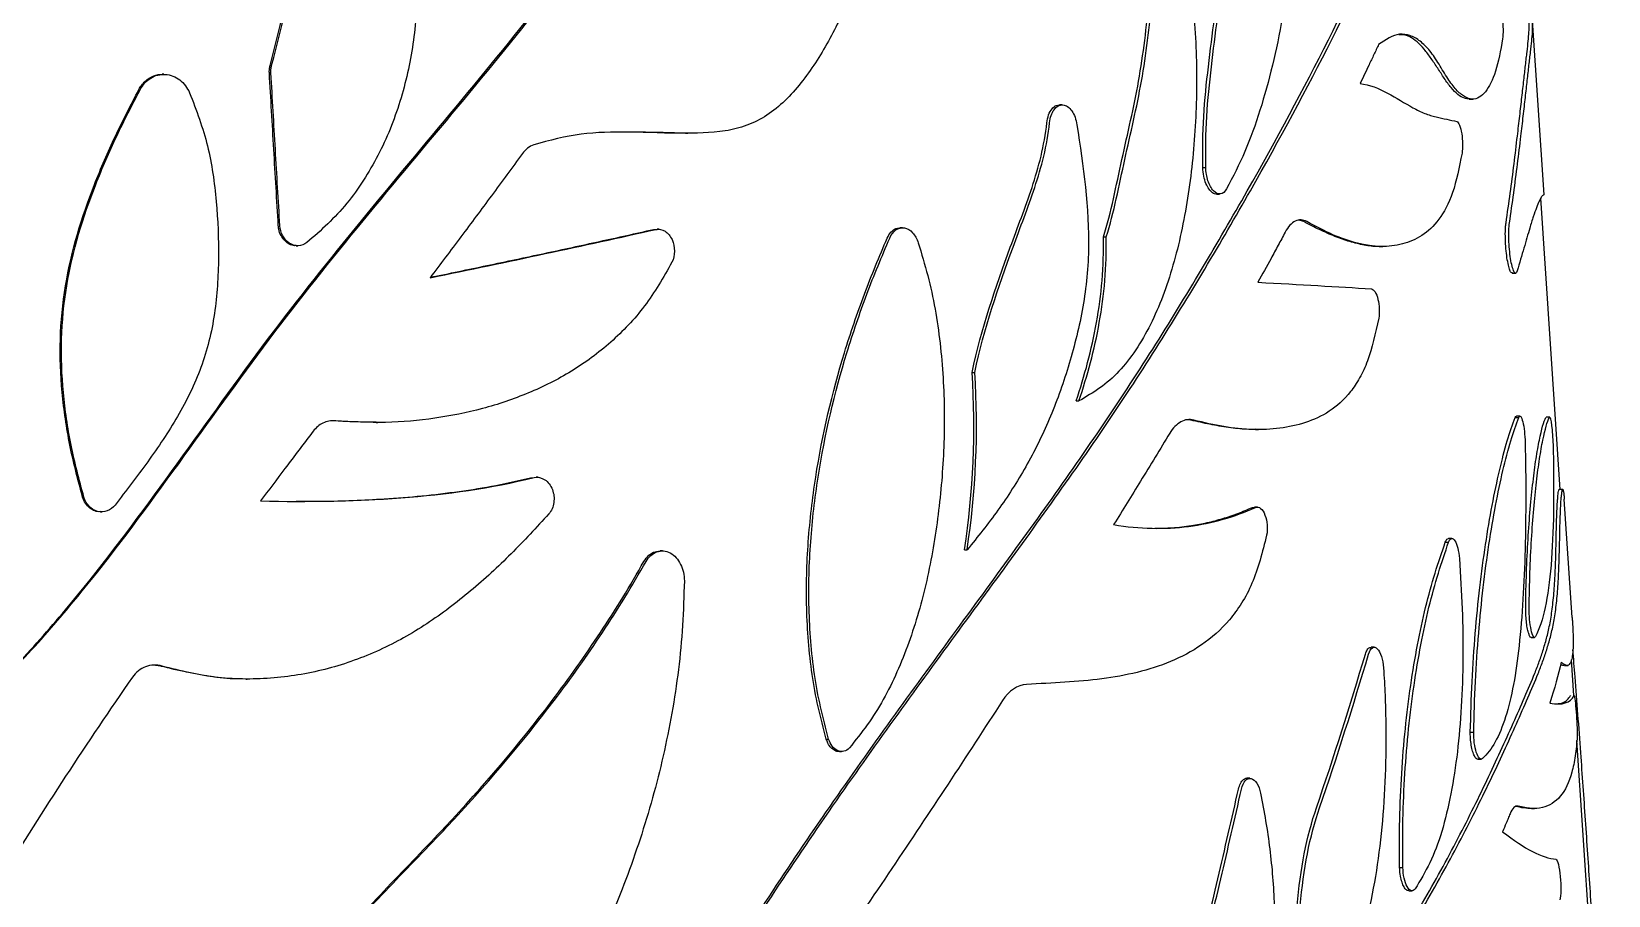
# Model space of a CAD drawing. Header units: millimetres. Extents: x 10 to 459, y 8 to 584.
# Drawn here: x 198.13 to 220.57, y 353.97 to 366.27 of the extents above; entities that cross this region are included whole.
import ezdxf

# ---------------------------------------------------------------- set-up
doc = ezdxf.new("R2010")
doc.units = ezdxf.units.MM
doc.layers.add('OUTLINE', color=7, linetype='Continuous', lineweight=25)

msp = doc.modelspace()

# ---------------------------------------------------------------- linework, layer by layer
at = {"layer": 'OUTLINE'}
for p, q in [((219.652, 363.949), (219.487, 366.429)), ((200.012, 365.662), (199.992, 365.662)), ((218.587, 365.309), (218.638, 365.309)), ((212.797, 365.228), (212.757, 365.228)), ((207.437, 364.826), (207.468, 364.826)), ((214.796, 364.336), (214.839, 364.336)), ((214.991, 363.958), (215.035, 363.958)), ((219.881, 359.754), (219.605, 363.899)), ((216.233, 363.565), (216.162, 363.585)), ((206.983, 363.454), (207.032, 363.454)), ((207.062, 363.457), (207.031, 363.457)), ((210.524, 363.478), (210.488, 363.478)), ((213.383, 363.348), (213.423, 363.348)), ((201.896, 363.222), (201.919, 363.222)), ((217.308, 363.211), (217.356, 363.211)), ((219.199, 362.832), (219.249, 362.832)), ((211.514, 361.42), (211.552, 361.42)), ((212.996, 361.014), (213.035, 361.014)), ((203.033, 360.707), (203.059, 360.707)), ((214.627, 360.74), (214.552, 360.744)), ((215.545, 360.605), (215.591, 360.605)), ((219.243, 360.778), (219.292, 360.778)), ((219.309, 360.797), (219.259, 360.797)), ((219.678, 360.778), (219.684, 360.777)), ((219.734, 360.78), (219.683, 360.78)), ((219.728, 360.778), (219.734, 360.777)), ((205.338, 359.927), (205.31, 359.927)), ((219.918, 359.754), (219.868, 359.754)), ((198.858, 359.643), (198.876, 359.643)), ((215.502, 359.498), (215.532, 359.501)), ((215.575, 359.503), (215.531, 359.503)), ((220.052, 357.931), (219.94, 359.615)), ((199.111, 359.434), (199.129, 359.434)), ((218.247, 359.003), (218.294, 359.003)), ((218.342, 359.056), (218.294, 359.056)), ((207.107, 358.878), (207.076, 358.878)), ((211.406, 358.894), (211.443, 358.894)), ((217.236, 357.508), (217.19, 357.508)), ((219.467, 357.648), (219.517, 357.648)), ((199.969, 357.238), (199.859, 357.25)), ((199.969, 357.238), (199.989, 357.238)), ((219.941, 357.249), (219.994, 357.249)), ((220.076, 356.819), (220.042, 357.328)), ((201.178, 357.055), (201.2, 357.055)), ((220.029, 356.819), (220.032, 356.814)), ((220.079, 356.819), (220.082, 356.814)), ((209.439, 356.2), (209.473, 356.2)), ((218.603, 356.297), (218.651, 356.297)), ((220.569, 349.412), (220.119, 356.179)), ((209.628, 356.022), (209.654, 356.022)), ((218.707, 355.915), (218.756, 355.915)), ((215.467, 355.642), (215.424, 355.642)), ((217.597, 354.374), (217.644, 354.374)), ((217.728, 354.04), (217.775, 354.04))]:
    msp.add_line(p, q, dxfattribs=at)
for points, knots in [([(197.487, 356.82), (197.75, 357.082), (198.009, 357.347), (198.499, 357.899), (198.735, 358.181), (199.423, 359.043), (199.856, 359.637), (200.713, 360.824), (201.136, 361.418), (202.008, 362.571), (202.458, 363.13), (203.359, 364.227), (203.811, 364.765), (204.701, 365.839), (205.137, 366.375), (206.409, 367.998), (207.215, 369.09), (207.998, 370.169)], [0, 0, 0, 0, 0.0625, 0.0625, 0.125, 0.125, 0.25, 0.25, 0.375, 0.375, 0.5, 0.5, 0.625, 0.625, 0.75, 0.75, 1, 1, 1, 1]), ([(197.503, 356.82), (197.766, 357.082), (198.025, 357.347), (198.516, 357.899), (198.752, 358.182), (199.442, 359.044), (199.876, 359.638), (200.734, 360.825), (201.158, 361.419), (202.032, 362.573), (202.483, 363.132), (203.386, 364.229), (203.839, 364.767), (204.73, 365.841), (205.167, 366.378), (206.441, 368), (207.249, 369.094), (208.033, 370.173)], [0, 0, 0, 0, 0.0625, 0.0625, 0.125, 0.125, 0.25, 0.25, 0.375, 0.375, 0.5, 0.5, 0.625, 0.625, 0.75, 0.75, 1, 1, 1, 1]), ([(207.409, 351.999), (207.548, 352.232), (207.686, 352.465), (207.965, 352.924), (208.107, 353.15), (208.534, 353.821), (208.822, 354.258), (209.693, 355.541), (210.28, 356.36), (211.438, 357.952), (212.008, 358.723), (212.821, 359.863), (213.085, 360.24), (213.597, 360.996), (213.845, 361.374), (214.563, 362.509), (215.011, 363.266), (215.846, 364.737), (216.232, 365.454), (217.29, 367.556), (217.858, 368.895), (218.261, 370.169)], [0, 0, 0, 0, 0.03125, 0.03125, 0.0625, 0.0625, 0.125, 0.125, 0.25, 0.25, 0.375, 0.375, 0.4375, 0.4375, 0.5, 0.5, 0.625, 0.625, 0.75, 0.75, 1, 1, 1, 1]), ([(207.44, 351.999), (207.579, 352.232), (207.717, 352.466), (207.997, 352.925), (208.139, 353.151), (208.567, 353.822), (208.856, 354.259), (209.728, 355.542), (210.316, 356.362), (211.477, 357.954), (212.048, 358.726), (212.862, 359.865), (213.127, 360.243), (213.64, 360.999), (213.888, 361.377), (214.607, 362.512), (215.056, 363.269), (215.892, 364.741), (216.279, 365.458), (217.338, 367.56), (217.907, 368.899), (218.311, 370.173)], [0, 0, 0, 0, 0.03125, 0.03125, 0.0625, 0.0625, 0.125, 0.125, 0.25, 0.25, 0.375, 0.375, 0.4375, 0.4375, 0.5, 0.5, 0.625, 0.625, 0.75, 0.75, 1, 1, 1, 1]), ([(214.796, 364.336), (214.796, 364.58), (214.795, 364.824), (214.823, 365.302), (214.849, 365.537), (214.903, 366.004), (214.932, 366.236), (214.996, 366.695), (215.035, 366.919), (215.131, 367.347), (215.187, 367.552), (215.304, 367.954), (215.363, 368.153), (215.451, 368.449), (215.481, 368.547), (215.542, 368.741), (215.571, 368.838), (215.622, 369.044), (215.641, 369.152), (215.673, 369.375), (215.685, 369.49), (215.697, 369.605)], [0, 0, 0, 0, 0.125, 0.125, 0.25, 0.25, 0.375, 0.375, 0.5, 0.5, 0.625, 0.625, 0.75, 0.75, 0.8125, 0.8125, 0.875, 0.875, 0.9375, 0.9375, 1, 1, 1, 1]), ([(214.839, 364.336), (214.838, 364.58), (214.838, 364.824), (214.866, 365.302), (214.892, 365.537), (214.946, 366.004), (214.975, 366.236), (215.039, 366.695), (215.078, 366.919), (215.174, 367.347), (215.231, 367.553), (215.348, 367.954), (215.407, 368.153), (215.495, 368.45), (215.525, 368.547), (215.586, 368.741), (215.616, 368.838), (215.666, 369.044), (215.686, 369.152), (215.717, 369.375), (215.729, 369.49), (215.742, 369.605)], [0, 0, 0, 0, 0.125, 0.125, 0.25, 0.25, 0.375, 0.375, 0.5, 0.5, 0.625, 0.625, 0.75, 0.75, 0.8125, 0.8125, 0.875, 0.875, 0.9375, 0.9375, 1, 1, 1, 1]), ([(201.525, 365.789), (201.682, 366.396), (201.821, 367.009), (202.166, 368.209), (202.371, 368.793), (202.663, 369.328)], [0, 0, 0, 0, 0.5, 0.5, 1, 1, 1, 1]), ([(201.547, 365.789), (201.705, 366.396), (201.843, 367.009), (202.189, 368.209), (202.395, 368.793), (202.687, 369.328)], [0, 0, 0, 0, 0.5, 0.5, 1, 1, 1, 1]), ([(203.031, 369.383), (203.117, 369.275), (203.204, 369.167), (203.35, 368.929), (203.408, 368.795), (203.535, 368.385), (203.574, 368.096), (203.623, 367.522), (203.631, 367.233), (203.62, 366.658), (203.599, 366.375), (203.517, 365.818), (203.456, 365.545), (203.291, 365.01), (203.185, 364.75), (202.933, 364.266), (202.787, 364.035), (202.447, 363.617), (202.25, 363.441), (202.049, 363.267)], [0, 0, 0, 0, 0.0625, 0.0625, 0.125, 0.125, 0.25, 0.25, 0.375, 0.375, 0.5, 0.5, 0.625, 0.625, 0.75, 0.75, 0.875, 0.875, 1, 1, 1, 1]), ([(216.006, 369.54), (216.036, 369.012), (216.066, 368.484), (216.059, 367.698), (216.048, 367.442), (216.002, 366.948), (215.969, 366.708), (215.887, 366.238), (215.84, 366.01), (215.734, 365.57), (215.675, 365.357), (215.546, 364.948), (215.475, 364.75), (215.316, 364.377), (215.226, 364.204), (215.134, 364.031)], [0, 0, 0, 0, 0.25, 0.25, 0.375, 0.375, 0.5, 0.5, 0.625, 0.625, 0.75, 0.75, 0.875, 0.875, 1, 1, 1, 1]), ([(214.366, 368.056), (214.415, 367.893), (214.463, 367.73), (214.546, 367.396), (214.58, 367.225), (214.634, 366.874), (214.654, 366.694), (214.685, 366.337), (214.695, 366.159), (214.714, 365.627), (214.709, 365.274), (214.668, 364.573), (214.632, 364.231), (214.528, 363.57), (214.46, 363.249), (214.285, 362.639), (214.179, 362.357), (213.987, 361.975), (213.917, 361.853), (213.767, 361.629), (213.688, 361.526), (213.519, 361.344), (213.428, 361.266), (213.237, 361.131), (213.137, 361.072), (213.035, 361.014)], [0, 0, 0, 0, 0.0625, 0.0625, 0.125, 0.125, 0.1875, 0.1875, 0.25, 0.25, 0.375, 0.375, 0.5, 0.5, 0.625, 0.625, 0.75, 0.75, 0.8125, 0.8125, 0.875, 0.875, 0.9375, 0.9375, 1, 1, 1, 1]), ([(213.383, 363.348), (213.494, 363.698), (213.564, 364.079), (213.728, 364.822), (213.816, 365.187), (213.95, 365.946), (213.999, 366.339), (214.063, 367.137), (214.078, 367.541), (214.078, 367.951)], [0, 0, 0, 0, 0.25, 0.25, 0.5, 0.5, 0.75, 0.75, 1, 1, 1, 1]), ([(213.423, 363.348), (213.534, 363.698), (213.605, 364.079), (213.769, 364.821), (213.857, 365.187), (213.992, 365.946), (214.041, 366.339), (214.105, 367.137), (214.12, 367.541), (214.12, 367.951)], [0, 0, 0, 0, 0.25, 0.25, 0.5, 0.5, 0.75, 0.75, 1, 1, 1, 1]), ([(209.759, 366.703), (209.652, 366.483), (209.544, 366.263), (209.305, 365.848), (209.173, 365.652), (208.876, 365.297), (208.713, 365.146), (208.432, 364.985), (208.333, 364.942), (208.132, 364.879), (208.029, 364.859), (207.714, 364.822), (207.498, 364.823), (207.062, 364.833), (206.841, 364.839), (206.397, 364.841), (206.174, 364.838), (205.726, 364.782), (205.503, 364.721), (205.278, 364.659)], [0, 0, 0, 0, 0.125, 0.125, 0.25, 0.25, 0.375, 0.375, 0.4375, 0.4375, 0.5, 0.5, 0.625, 0.625, 0.75, 0.75, 0.875, 0.875, 1, 1, 1, 1]), ([(219.005, 366.655), (219.015, 366.656), (219.025, 366.636), (219.044, 366.566), (219.052, 366.518), (219.07, 366.358), (219.072, 366.236), (219.062, 366.167)], [0, 0, 0, 0, 0.25, 0.25, 0.5, 0.5, 1, 1, 1, 1]), ([(219.161, 363.548), (219.181, 363.689), (219.222, 363.973), (219.275, 364.388), (219.32, 364.755), (219.357, 365.07), (219.387, 365.337), (219.414, 365.58), (219.439, 365.8), (219.461, 365.986), (219.478, 366.139), (219.489, 366.265), (219.491, 366.389), (219.48, 366.518), (219.456, 366.637), (219.429, 366.699), (219.417, 366.725)], [0, 0, 0, 0, 0.080028, 0.160058, 0.240051, 0.30113, 0.362297, 0.423405, 0.484403, 0.550857, 0.617439, 0.684141, 0.750758, 0.841312, 0.931882, 1, 1, 1, 1]), ([(219.111, 363.548), (219.132, 363.69), (219.173, 363.974), (219.226, 364.389), (219.27, 364.756), (219.307, 365.072), (219.337, 365.339), (219.365, 365.582), (219.39, 365.802), (219.411, 365.987), (219.428, 366.14), (219.438, 366.266), (219.442, 366.359), (219.437, 366.411), (219.435, 366.429)], [0, 0, 0, 0, 0.101984, 0.203973, 0.305913, 0.383757, 0.461714, 0.539594, 0.617335, 0.701791, 0.78641, 0.871179, 0.955842, 1, 1, 1, 1]), ([(219.062, 366.167), (219.034, 366.001), (219.002, 365.836), (218.922, 365.58), (218.874, 365.485), (218.762, 365.345), (218.699, 365.306), (218.594, 365.31), (218.557, 365.322), (218.481, 365.368), (218.442, 365.401), (218.363, 365.488), (218.323, 365.541), (218.241, 365.666), (218.2, 365.737), (218.115, 365.874), (218.072, 365.939), (217.983, 366.049), (217.937, 366.095), (217.843, 366.169), (217.794, 366.197), (217.695, 366.231), (217.646, 366.237), (217.498, 366.22), (217.4, 366.154), (217.299, 366.087)], [0, 0, 0, 0, 0.125, 0.125, 0.25, 0.25, 0.375, 0.375, 0.4375, 0.4375, 0.5, 0.5, 0.5625, 0.5625, 0.625, 0.625, 0.6875, 0.6875, 0.75, 0.75, 0.8125, 0.8125, 0.875, 0.875, 1, 1, 1, 1]), ([(218.587, 365.313), (218.565, 365.313), (218.514, 365.315), (218.428, 365.37), (218.331, 365.465), (218.235, 365.599), (218.141, 365.749), (218.046, 365.891), (217.948, 366.021), (217.847, 366.13), (217.746, 366.2), (217.658, 366.228), (217.605, 366.224), (217.585, 366.223)], [0, 0, 0, 0, 0.080312, 0.183797, 0.28769, 0.391264, 0.485927, 0.581029, 0.675835, 0.769991, 0.863858, 0.947821, 1, 1, 1, 1]), ([(217.299, 366.087), (217.277, 366.039), (217.254, 365.991), (217.231, 365.943), (217.208, 365.894), (217.185, 365.846), (217.162, 365.797), (217.12, 365.709), (217.078, 365.62), (217.035, 365.531)], [0, 0, 0, 0, 0.0002546146, 0.0002546146, 0.0002546146, 0.0005092291, 0.0005092291, 0.0005092291, 0.0009679893, 0.0009679893, 0.0009679893, 0.0009679893]), ([(201.515, 365.682), (201.514, 365.691), (201.514, 365.701), (201.514, 365.71), (201.514, 365.719), (201.515, 365.728), (201.516, 365.737), (201.518, 365.755), (201.521, 365.772), (201.525, 365.789)], [0, 0, 0, 0, 0.0000275736, 0.0000275736, 0.0000275736, 0.0000551489, 0.0000551489, 0.0000551489, 0.0001087866, 0.0001087866, 0.0001087866, 0.0001087866]), ([(201.537, 365.682), (201.536, 365.691), (201.536, 365.701), (201.536, 365.71), (201.536, 365.719), (201.537, 365.728), (201.538, 365.737), (201.54, 365.755), (201.543, 365.772), (201.547, 365.789)], [0, 0, 0, 0, 0.0000275736, 0.0000275736, 0.0000275736, 0.0000551491, 0.0000551491, 0.0000551491, 0.0001087914, 0.0001087914, 0.0001087914, 0.0001087914]), ([(199.659, 365.447), (199.672, 365.468), (199.697, 365.511), (199.747, 365.565), (199.805, 365.61), (199.868, 365.641), (199.931, 365.659), (199.973, 365.661), (199.992, 365.661)], [0, 0, 0, 0, 0.173804, 0.347531, 0.521857, 0.696101, 0.859449, 1, 1, 1, 1]), ([(199.678, 365.447), (199.714, 365.514), (199.766, 365.571), (199.89, 365.647), (199.963, 365.666), (200.109, 365.656), (200.179, 365.628), (200.299, 365.535), (200.347, 365.471), (200.38, 365.4)], [0, 0, 0, 0, 0.25, 0.25, 0.5, 0.5, 0.75, 0.75, 1, 1, 1, 1]), ([(201.642, 363.507), (201.621, 363.869), (201.6, 364.232), (201.578, 364.594), (201.568, 364.776), (201.557, 364.957), (201.546, 365.138), (201.536, 365.32), (201.525, 365.501), (201.515, 365.682)], [0, 0, 0, 0, 0.001090807, 0.001090807, 0.001090807, 0.001636211, 0.001636211, 0.001636211, 0.002181615, 0.002181615, 0.002181615, 0.002181615]), ([(201.664, 363.507), (201.643, 363.869), (201.622, 364.232), (201.6, 364.594), (201.59, 364.776), (201.579, 364.957), (201.568, 365.138), (201.558, 365.32), (201.547, 365.501), (201.537, 365.682)], [0, 0, 0, 0, 0.001090809, 0.001090809, 0.001090809, 0.001636214, 0.001636214, 0.001636214, 0.002181618, 0.002181618, 0.002181618, 0.002181618]), ([(217.035, 365.531), (217.305, 365.501), (217.555, 365.314), (217.843, 365.155), (217.899, 365.128), (218.009, 365.085), (218.063, 365.068), (218.219, 365.029), (218.318, 365.014), (218.411, 364.99)], [0, 0, 0, 0, 0.5, 0.5, 0.625, 0.625, 0.75, 0.75, 1, 1, 1, 1]), ([(198.858, 359.643), (198.792, 359.889), (198.726, 360.136), (198.627, 360.632), (198.591, 360.882), (198.544, 361.384), (198.534, 361.637), (198.548, 362.146), (198.573, 362.403), (198.699, 363.151), (198.844, 363.628), (199.117, 364.325), (199.217, 364.555), (199.431, 365.006), (199.545, 365.226), (199.659, 365.447)], [0, 0, 0, 0, 0.125, 0.125, 0.25, 0.25, 0.375, 0.375, 0.5, 0.5, 0.75, 0.75, 0.875, 0.875, 1, 1, 1, 1]), ([(198.876, 359.643), (198.81, 359.889), (198.744, 360.136), (198.644, 360.633), (198.608, 360.882), (198.561, 361.385), (198.551, 361.637), (198.566, 362.146), (198.591, 362.403), (198.716, 363.151), (198.862, 363.628), (199.136, 364.326), (199.236, 364.555), (199.449, 365.006), (199.564, 365.226), (199.678, 365.447)], [0, 0, 0, 0, 0.125, 0.125, 0.25, 0.25, 0.375, 0.375, 0.5, 0.5, 0.75, 0.75, 0.875, 0.875, 1, 1, 1, 1]), ([(200.38, 365.4), (200.476, 365.15), (200.571, 364.901), (200.697, 364.385), (200.734, 364.12), (200.783, 363.584), (200.794, 363.317), (200.788, 362.785), (200.772, 362.52), (200.714, 362.124), (200.688, 361.992), (200.624, 361.736), (200.585, 361.612), (200.451, 361.247), (200.338, 361.016), (200.079, 360.57), (199.934, 360.356), (199.633, 359.939), (199.476, 359.735), (199.319, 359.531)], [0, 0, 0, 0, 0.125, 0.125, 0.25, 0.25, 0.375, 0.375, 0.5, 0.5, 0.5625, 0.5625, 0.625, 0.625, 0.75, 0.75, 0.875, 0.875, 1, 1, 1, 1]), ([(212.578, 364.973), (212.584, 365.011), (212.598, 365.089), (212.647, 365.174), (212.703, 365.223), (212.742, 365.224), (212.757, 365.224)], [0, 0, 0, 0, 0.282254, 0.565312, 0.826312, 1, 1, 1, 1]), ([(212.617, 364.973), (212.625, 365.046), (212.647, 365.112), (212.714, 365.205), (212.759, 365.231), (212.851, 365.224), (212.897, 365.192), (212.969, 365.088), (212.994, 365.019), (213.006, 364.945)], [0, 0, 0, 0, 0.25, 0.25, 0.5, 0.5, 0.75, 0.75, 1, 1, 1, 1]), ([(207.357, 364.825), (207.352, 364.825), (207.212, 364.822), (206.94, 364.836), (206.672, 364.839), (206.542, 364.84)], [0, 0, 0, 0, 0.018833, 0.525716, 1, 1, 1, 1]), ([(213.006, 364.945), (213.096, 364.355), (213.184, 363.764), (213.163, 362.863), (213.132, 362.576), (213.029, 362.023), (212.959, 361.754), (212.802, 361.236), (212.712, 360.989), (212.511, 360.515), (212.399, 360.291), (212.154, 359.861), (212.022, 359.654), (211.742, 359.263), (211.594, 359.079), (211.443, 358.894)], [0, 0, 0, 0, 0.25, 0.25, 0.375, 0.375, 0.5, 0.5, 0.625, 0.625, 0.75, 0.75, 0.875, 0.875, 1, 1, 1, 1]), ([(211.514, 361.42), (211.647, 362.051), (211.85, 362.633), (212.11, 363.342), (212.163, 363.483), (212.267, 363.766), (212.319, 363.908), (212.462, 364.341), (212.542, 364.645), (212.578, 364.973)], [0, 0, 0, 0, 0.5, 0.5, 0.625, 0.625, 0.75, 0.75, 1, 1, 1, 1]), ([(211.552, 361.42), (211.684, 362.051), (211.888, 362.633), (212.149, 363.342), (212.201, 363.483), (212.306, 363.766), (212.357, 363.908), (212.501, 364.341), (212.581, 364.645), (212.617, 364.973)], [0, 0, 0, 0, 0.5, 0.5, 0.625, 0.625, 0.75, 0.75, 1, 1, 1, 1]), ([(218.411, 364.99), (218.425, 364.986), (218.438, 364.967), (218.463, 364.905), (218.473, 364.863), (218.495, 364.725), (218.497, 364.616), (218.485, 364.54)], [0, 0, 0, 0, 0.25, 0.25, 0.5, 0.5, 1, 1, 1, 1]), ([(205.116, 364.534), (204.97, 364.333), (204.823, 364.134), (204.675, 363.934), (204.531, 363.739), (204.386, 363.544), (204.241, 363.35), (204.095, 363.155), (203.948, 362.96), (203.801, 362.766)], [0, 0, 0, 0, 0.000814523, 0.000814523, 0.000814523, 0.001608003, 0.001608003, 0.001608003, 0.002401584, 0.002401584, 0.002401584, 0.002401584]), ([(218.485, 364.54), (218.446, 364.339), (218.406, 364.139), (218.297, 363.82), (218.229, 363.697), (218.081, 363.5), (218.001, 363.426), (217.827, 363.313), (217.734, 363.274), (217.442, 363.196), (217.227, 363.202), (216.886, 363.287), (216.769, 363.327), (216.528, 363.431), (216.405, 363.498), (216.278, 363.565)], [0, 0, 0, 0, 0.125, 0.125, 0.25, 0.25, 0.375, 0.375, 0.5, 0.5, 0.75, 0.75, 0.875, 0.875, 1, 1, 1, 1]), ([(214.991, 363.959), (214.991, 363.959), (214.973, 363.953), (214.935, 363.974), (214.883, 364.024), (214.839, 364.107), (214.806, 364.214), (214.8, 364.294), (214.796, 364.336)], [0, 0, 0, 0, 0.002852, 0.191781, 0.378452, 0.573, 0.780084, 1, 1, 1, 1]), ([(215.134, 364.031), (215.111, 363.99), (215.08, 363.964), (215.013, 363.954), (214.978, 363.971), (214.916, 364.038), (214.889, 364.089), (214.852, 364.205), (214.841, 364.27), (214.839, 364.336)], [0, 0, 0, 0, 0.25, 0.25, 0.5, 0.5, 0.75, 0.75, 1, 1, 1, 1]), ([(219.651, 363.949), (219.651, 363.949), (219.653, 363.95), (219.641, 363.947), (219.617, 363.922), (219.583, 363.861), (219.545, 363.769), (219.5, 363.642), (219.454, 363.494), (219.409, 363.339), (219.352, 363.14), (219.303, 362.975), (219.27, 362.864)], [0, 0, 0, 0, 0.029346, 0.162628, 0.295819, 0.398599, 0.501591, 0.604562, 0.707312, 0.780362, 0.853417, 1, 1, 1, 1]), ([(201.896, 363.225), (201.888, 363.224), (201.855, 363.22), (201.797, 363.243), (201.729, 363.292), (201.676, 363.366), (201.649, 363.442), (201.644, 363.49), (201.642, 363.507)], [0, 0, 0, 0, 0.0570552, 0.2560134, 0.4545107, 0.6636214, 0.887411, 1, 1, 1, 1]), ([(202.049, 363.267), (202.012, 363.24), (201.97, 363.224), (201.882, 363.221), (201.837, 363.234), (201.721, 363.31), (201.671, 363.407), (201.664, 363.507)], [0, 0, 0, 0, 0.25, 0.25, 0.5, 0.5, 1, 1, 1, 1]), ([(216.278, 363.565), (216.223, 363.596), (216.166, 363.598), (216.059, 363.546), (216.01, 363.492), (215.969, 363.415)], [0, 0, 0, 0, 0.5, 0.5, 1, 1, 1, 1]), ([(217.308, 363.213), (217.301, 363.212), (217.233, 363.208), (217.093, 363.228), (216.89, 363.276), (216.678, 363.352), (216.459, 363.448), (216.309, 363.526), (216.233, 363.565)], [0, 0, 0, 0, 0.020856, 0.216261, 0.412017, 0.608107, 0.80426, 1, 1, 1, 1]), ([(219.201, 362.835), (219.195, 362.835), (219.182, 362.836), (219.16, 362.886), (219.139, 362.968), (219.119, 363.082), (219.106, 363.217), (219.1, 363.358), (219.102, 363.474), (219.109, 363.527), (219.111, 363.548)], [0, 0, 0, 0, 0.108615, 0.227498, 0.349895, 0.480087, 0.618771, 0.764703, 0.910927, 1, 1, 1, 1]), ([(219.27, 362.864), (219.259, 362.825), (219.242, 362.822), (219.207, 362.889), (219.189, 362.957), (219.163, 363.122), (219.154, 363.219), (219.149, 363.401), (219.152, 363.487), (219.161, 363.548)], [0, 0, 0, 0, 0.25, 0.25, 0.5, 0.5, 0.75, 0.75, 1, 1, 1, 1]), ([(203.805, 362.772), (204.075, 362.828), (204.625, 362.942), (205.428, 363.112), (206.22, 363.284), (206.729, 363.397), (206.983, 363.454)], [0, 0, 0, 0, 0.24605, 0.501279, 0.750531, 1, 1, 1, 1]), ([(207.014, 363.454), (207.058, 363.464), (207.105, 363.454), (207.187, 363.401), (207.221, 363.359), (207.291, 363.209), (207.29, 363.081), (207.243, 362.986)], [0, 0, 0, 0, 0.25, 0.25, 0.5, 0.5, 1, 1, 1, 1]), ([(209.439, 356.2), (209.399, 356.353), (209.359, 356.505), (209.29, 356.812), (209.261, 356.966), (209.193, 357.433), (209.169, 357.747), (209.152, 358.382), (209.161, 358.698), (209.206, 359.319), (209.242, 359.626), (209.383, 360.535), (209.524, 361.132), (209.785, 361.983), (209.88, 362.26), (210.083, 362.804), (210.195, 363.068), (210.306, 363.332)], [0, 0, 0, 0, 0.0625, 0.0625, 0.125, 0.125, 0.25, 0.25, 0.375, 0.375, 0.5, 0.5, 0.75, 0.75, 0.875, 0.875, 1, 1, 1, 1]), ([(209.473, 356.2), (209.433, 356.353), (209.393, 356.505), (209.323, 356.812), (209.294, 356.966), (209.227, 357.433), (209.203, 357.747), (209.186, 358.382), (209.195, 358.698), (209.24, 359.32), (209.276, 359.626), (209.417, 360.536), (209.559, 361.132), (209.82, 361.983), (209.915, 362.261), (210.118, 362.804), (210.23, 363.068), (210.342, 363.332)], [0, 0, 0, 0, 0.0625, 0.0625, 0.125, 0.125, 0.25, 0.25, 0.375, 0.375, 0.5, 0.5, 0.75, 0.75, 0.875, 0.875, 1, 1, 1, 1]), ([(210.306, 363.332), (210.322, 363.361), (210.355, 363.42), (210.421, 363.471), (210.468, 363.473), (210.489, 363.475)], [0, 0, 0, 0, 0.364442, 0.729639, 1, 1, 1, 1]), ([(210.342, 363.332), (210.363, 363.381), (210.394, 363.421), (210.467, 363.472), (210.509, 363.483), (210.593, 363.468), (210.633, 363.444), (210.702, 363.369), (210.729, 363.319), (210.748, 363.264)], [0, 0, 0, 0, 0.25, 0.25, 0.5, 0.5, 0.75, 0.75, 1, 1, 1, 1]), ([(212.996, 361.014), (213.113, 361.37), (213.215, 361.739), (213.319, 362.325), (213.346, 362.526), (213.38, 362.932), (213.386, 363.138), (213.383, 363.348)], [0, 0, 0, 0, 0.5, 0.5, 0.75, 0.75, 1, 1, 1, 1]), ([(213.035, 361.014), (213.153, 361.369), (213.255, 361.739), (213.359, 362.325), (213.386, 362.526), (213.42, 362.932), (213.427, 363.138), (213.423, 363.348)], [0, 0, 0, 0, 0.5, 0.5, 0.75, 0.75, 1, 1, 1, 1]), ([(215.969, 363.415), (215.936, 363.353), (215.903, 363.291), (215.869, 363.229), (215.836, 363.167), (215.802, 363.104), (215.768, 363.042), (215.706, 362.929), (215.644, 362.815), (215.58, 362.702)], [0, 0, 0, 0, 0.000301227, 0.000301227, 0.000301227, 0.000602454, 0.000602454, 0.000602454, 0.001148915, 0.001148915, 0.001148915, 0.001148915]), ([(210.748, 363.264), (210.794, 363.109), (210.841, 362.953), (210.923, 362.64), (210.958, 362.482), (211.044, 362.001), (211.081, 361.675), (211.121, 361.012), (211.123, 360.684), (211.098, 360.036), (211.071, 359.716), (210.991, 359.08), (210.937, 358.764), (210.799, 358.152), (210.715, 357.857), (210.51, 357.29), (210.39, 357.014), (210.179, 356.636), (210.103, 356.517), (209.941, 356.291), (209.855, 356.183), (209.768, 356.075)], [0, 0, 0, 0, 0.0625, 0.0625, 0.125, 0.125, 0.25, 0.25, 0.375, 0.375, 0.5, 0.5, 0.625, 0.625, 0.75, 0.75, 0.875, 0.875, 0.9375, 0.9375, 1, 1, 1, 1]), ([(207.243, 362.986), (207.12, 362.771), (206.997, 362.556), (206.709, 362.175), (206.547, 362.006), (206.197, 361.696), (206.009, 361.557), (205.617, 361.317), (205.413, 361.215), (204.989, 361.039), (204.769, 360.964), (204.324, 360.845), (204.098, 360.8), (203.639, 360.734), (203.406, 360.714), (202.932, 360.703), (202.691, 360.716), (202.449, 360.73)], [0, 0, 0, 0, 0.125, 0.125, 0.25, 0.25, 0.375, 0.375, 0.5, 0.5, 0.625, 0.625, 0.75, 0.75, 0.875, 0.875, 1, 1, 1, 1]), ([(217.195, 362.608), (217.232, 362.605), (217.269, 362.543), (217.309, 362.375), (217.313, 362.271), (217.3, 362.191)], [0, 0, 0, 0, 0.5, 0.5, 1, 1, 1, 1]), ([(217.3, 362.191), (217.254, 361.977), (217.206, 361.763), (217.107, 361.495), (217.069, 361.414), (216.987, 361.268), (216.944, 361.204), (216.806, 361.028), (216.704, 360.937), (216.488, 360.796), (216.375, 360.746), (216.023, 360.629), (215.77, 360.598), (215.371, 360.611), (215.235, 360.624), (214.956, 360.671), (214.814, 360.705), (214.669, 360.74)], [0, 0, 0, 0, 0.125, 0.125, 0.1875, 0.1875, 0.25, 0.25, 0.375, 0.375, 0.5, 0.5, 0.75, 0.75, 0.875, 0.875, 1, 1, 1, 1]), ([(219.243, 360.778), (219.248, 360.789), (219.253, 360.801), (219.259, 360.797), (219.259, 360.796)], [0, 0, 0, 0, 0.93216, 1, 1, 1, 1]), ([(219.292, 360.778), (219.3, 360.798), (219.31, 360.803), (219.33, 360.78), (219.341, 360.753), (219.368, 360.641), (219.38, 360.525), (219.383, 360.422)], [0, 0, 0, 0, 0.25, 0.25, 0.5, 0.5, 1, 1, 1, 1]), ([(202.14, 360.583), (202.073, 360.494), (202.005, 360.406), (201.938, 360.317), (201.871, 360.229), (201.804, 360.14), (201.737, 360.051), (201.621, 359.897), (201.505, 359.743), (201.389, 359.589)], [0, 0, 0, 0, 0.000354544, 0.000354544, 0.000354544, 0.000709089, 0.000709089, 0.000709089, 0.001322163, 0.001322163, 0.001322163, 0.001322163]), ([(202.449, 360.73), (202.39, 360.734), (202.331, 360.723), (202.225, 360.672), (202.178, 360.632), (202.14, 360.583)], [0, 0, 0, 0, 0.5, 0.5, 1, 1, 1, 1]), ([(203.033, 360.712), (202.921, 360.712), (202.719, 360.712), (202.516, 360.724), (202.426, 360.73)], [0, 0, 0, 0, 0.557211, 1, 1, 1, 1]), ([(214.669, 360.74), (214.606, 360.757), (214.543, 360.748), (214.426, 360.684), (214.372, 360.628), (214.326, 360.553)], [0, 0, 0, 0, 0.5, 0.5, 1, 1, 1, 1]), ([(215.545, 360.609), (215.504, 360.608), (215.379, 360.607), (215.163, 360.633), (214.9, 360.677), (214.718, 360.719), (214.627, 360.74)], [0, 0, 0, 0, 0.143792, 0.42915, 0.714699, 1, 1, 1, 1]), ([(218.603, 356.297), (218.61, 356.54), (218.616, 356.784), (218.639, 357.254), (218.655, 357.482), (218.693, 357.928), (218.714, 358.145), (218.763, 358.567), (218.791, 358.774), (218.879, 359.361), (218.946, 359.713), (219.054, 360.174), (219.091, 360.318), (219.167, 360.57), (219.206, 360.675), (219.243, 360.778)], [0, 0, 0, 0, 0.125, 0.125, 0.25, 0.25, 0.375, 0.375, 0.5, 0.5, 0.75, 0.75, 0.875, 0.875, 1, 1, 1, 1]), ([(218.651, 356.297), (218.658, 356.54), (218.664, 356.784), (218.687, 357.255), (218.703, 357.483), (218.741, 357.928), (218.762, 358.146), (218.811, 358.568), (218.839, 358.774), (218.928, 359.362), (218.995, 359.713), (219.103, 360.175), (219.14, 360.319), (219.216, 360.57), (219.255, 360.675), (219.292, 360.778)], [0, 0, 0, 0, 0.125, 0.125, 0.25, 0.25, 0.375, 0.375, 0.5, 0.5, 0.75, 0.75, 0.875, 0.875, 1, 1, 1, 1]), ([(219.391, 358.064), (219.395, 358.413), (219.406, 358.738), (219.434, 359.191), (219.444, 359.337), (219.468, 359.612), (219.481, 359.74), (219.509, 359.977), (219.523, 360.087), (219.554, 360.287), (219.57, 360.377), (219.617, 360.611), (219.648, 360.719), (219.678, 360.778)], [0, 0, 0, 0, 0.25, 0.25, 0.375, 0.375, 0.5, 0.5, 0.625, 0.625, 0.75, 0.75, 1, 1, 1, 1]), ([(219.44, 358.064), (219.444, 358.413), (219.456, 358.739), (219.483, 359.192), (219.494, 359.338), (219.518, 359.612), (219.531, 359.74), (219.558, 359.978), (219.573, 360.087), (219.603, 360.287), (219.619, 360.377), (219.667, 360.611), (219.698, 360.719), (219.728, 360.778)], [0, 0, 0, 0, 0.25, 0.25, 0.375, 0.375, 0.5, 0.5, 0.625, 0.625, 0.75, 0.75, 1, 1, 1, 1]), ([(219.737, 360.776), (219.746, 360.758), (219.757, 360.689), (219.775, 360.514), (219.781, 360.412), (219.783, 360.329)], [0, 0, 0, 0, 0.5, 0.5, 1, 1, 1, 1]), ([(214.326, 360.553), (214.258, 360.44), (214.189, 360.327), (214.119, 360.213), (214.05, 360.099), (213.98, 359.985), (213.91, 359.87), (213.784, 359.666), (213.657, 359.46), (213.528, 359.253)], [0, 0, 0, 0, 0.000525256, 0.000525256, 0.000525256, 0.001050513, 0.001050513, 0.001050513, 0.001987906, 0.001987906, 0.001987906, 0.001987906]), ([(219.383, 360.422), (219.395, 359.897), (219.395, 359.387), (219.369, 358.413), (219.342, 357.955), (219.297, 357.529)], [0, 0, 0, 0, 0.5, 0.5, 1, 1, 1, 1]), ([(219.783, 360.329), (219.789, 360.011), (219.791, 359.715), (219.782, 359.163), (219.771, 358.907), (219.732, 358.445), (219.705, 358.245), (219.632, 357.905), (219.586, 357.764), (219.53, 357.659)], [0, 0, 0, 0, 0.25, 0.25, 0.5, 0.5, 0.75, 0.75, 1, 1, 1, 1]), ([(201.389, 359.589), (202.067, 359.576), (202.734, 359.584), (204.036, 359.683), (204.671, 359.773), (205.281, 359.922)], [0, 0, 0, 0, 0.5, 0.5, 1, 1, 1, 1]), ([(201.896, 359.587), (202.019, 359.586), (202.293, 359.584), (202.709, 359.596), (203.184, 359.619), (203.687, 359.659), (204.218, 359.722), (204.742, 359.806), (205.083, 359.883), (205.253, 359.922)], [0, 0, 0, 0, 0.10527, 0.233642, 0.362012, 0.520851, 0.679924, 0.839801, 1, 1, 1, 1]), ([(205.281, 359.922), (205.333, 359.934), (205.388, 359.923), (205.481, 359.861), (205.519, 359.81), (205.564, 359.694), (205.571, 359.629), (205.554, 359.505), (205.529, 359.449), (205.492, 359.406)], [0, 0, 0, 0, 0.25, 0.25, 0.5, 0.5, 0.75, 0.75, 1, 1, 1, 1]), ([(206.942, 340.474), (207.203, 340.765), (207.727, 341.346), (208.492, 342.211), (209.246, 343.067), (209.989, 343.912), (210.722, 344.74), (211.433, 345.536), (212.124, 346.294), (212.791, 347.023), (213.438, 347.74), (214.06, 348.455), (214.655, 349.168), (215.213, 349.866), (215.734, 350.549), (216.219, 351.214), (216.679, 351.875), (217.112, 352.529), (217.518, 353.175), (217.863, 353.757), (218.155, 354.275), (218.4, 354.731), (218.629, 355.179), (218.841, 355.614), (219.037, 356.033), (219.216, 356.431), (219.379, 356.797), (219.5, 357.082), (219.586, 357.305), (219.644, 357.477), (219.695, 357.655), (219.739, 357.848), (219.774, 358.075), (219.799, 358.338), (219.815, 358.637), (219.822, 358.912), (219.827, 359.145), (219.831, 359.328), (219.837, 359.485), (219.844, 359.595), (219.85, 359.667), (219.855, 359.713), (219.861, 359.742), (219.865, 359.755), (219.867, 359.753), (219.868, 359.752)], [0, 0, 0, 0, 0.03672, 0.073444, 0.110163, 0.147103, 0.18405, 0.220987, 0.25646, 0.291942, 0.327418, 0.363134, 0.398855, 0.434571, 0.468537, 0.502509, 0.536476, 0.570672, 0.604875, 0.63907, 0.664529, 0.689987, 0.715503, 0.741019, 0.766487, 0.791953, 0.817551, 0.843152, 0.855878, 0.868603, 0.881339, 0.894071, 0.906999, 0.919923, 0.93266, 0.94544, 0.953294, 0.96114, 0.969236, 0.977328, 0.982578, 0.987829, 0.993236, 0.998643, 1, 1, 1, 1]), ([(206.97, 340.474), (207.232, 340.764), (207.756, 341.345), (208.522, 342.209), (209.277, 343.065), (210.02, 343.909), (210.753, 344.736), (211.465, 345.532), (212.157, 346.29), (212.824, 347.018), (213.472, 347.735), (214.095, 348.449), (214.691, 349.162), (215.25, 349.86), (215.772, 350.542), (216.258, 351.208), (216.719, 351.869), (217.153, 352.523), (217.56, 353.169), (217.906, 353.751), (218.198, 354.269), (218.444, 354.725), (218.674, 355.173), (218.887, 355.608), (219.083, 356.027), (219.262, 356.425), (219.426, 356.792), (219.547, 357.077), (219.633, 357.3), (219.691, 357.472), (219.743, 357.649), (219.788, 357.842), (219.823, 358.067), (219.849, 358.329), (219.864, 358.627), (219.872, 358.904), (219.877, 359.14), (219.881, 359.328), (219.887, 359.489), (219.894, 359.6), (219.9, 359.671), (219.906, 359.716), (219.911, 359.744), (219.917, 359.757), (219.923, 359.75), (219.93, 359.72), (219.935, 359.675), (219.939, 359.633), (219.94, 359.617), (219.94, 359.615)], [0, 0, 0, 0, 0.035755, 0.071515, 0.107269, 0.143238, 0.179214, 0.21518, 0.249738, 0.284306, 0.318867, 0.353661, 0.388462, 0.423256, 0.456362, 0.489474, 0.52258, 0.55591, 0.589247, 0.622577, 0.64739, 0.672204, 0.697074, 0.721944, 0.746766, 0.771587, 0.796536, 0.821489, 0.833892, 0.846296, 0.858709, 0.871117, 0.883713, 0.896304, 0.908719, 0.921178, 0.929027, 0.936868, 0.944966, 0.953062, 0.958197, 0.963334, 0.968624, 0.973914, 0.980087, 0.986261, 0.992554, 0.998849, 1, 1, 1, 1]), ([(199.111, 359.438), (199.097, 359.437), (199.056, 359.434), (198.99, 359.463), (198.922, 359.518), (198.879, 359.583), (198.864, 359.627), (198.858, 359.643)], [0, 0, 0, 0, 0.120784, 0.361718, 0.606671, 0.864635, 1, 1, 1, 1]), ([(199.319, 359.531), (199.289, 359.493), (199.251, 359.464), (199.164, 359.432), (199.116, 359.429), (199.025, 359.453), (198.983, 359.479), (198.915, 359.55), (198.89, 359.595), (198.876, 359.643)], [0, 0, 0, 0, 0.25, 0.25, 0.5, 0.5, 0.75, 0.75, 1, 1, 1, 1]), ([(213.528, 359.253), (213.9, 359.19), (214.257, 359.184), (214.932, 359.271), (215.249, 359.363), (215.545, 359.498)], [0, 0, 0, 0, 0.5, 0.5, 1, 1, 1, 1]), ([(214.112, 359.201), (214.195, 359.202), (214.373, 359.204), (214.621, 359.234), (214.861, 359.279), (215.081, 359.337), (215.296, 359.409), (215.433, 359.468), (215.502, 359.498)], [0, 0, 0, 0, 0.165109, 0.355006, 0.515794, 0.676585, 0.838291, 1, 1, 1, 1]), ([(215.545, 359.498), (215.57, 359.509), (215.596, 359.504), (215.644, 359.464), (215.665, 359.43), (215.713, 359.306), (215.723, 359.193), (215.705, 359.103)], [0, 0, 0, 0, 0.25, 0.25, 0.5, 0.5, 1, 1, 1, 1]), ([(205.492, 359.406), (205.315, 359.213), (205.138, 359.021), (204.769, 358.653), (204.578, 358.476), (204.179, 358.142), (203.971, 357.984), (203.54, 357.701), (203.316, 357.575), (202.848, 357.361), (202.601, 357.271), (202.099, 357.138), (201.843, 357.094), (201.32, 357.049), (201.051, 357.048), (200.518, 357.107), (200.254, 357.172), (199.989, 357.238)], [0, 0, 0, 0, 0.125, 0.125, 0.25, 0.25, 0.375, 0.375, 0.5, 0.5, 0.625, 0.625, 0.75, 0.75, 0.875, 0.875, 1, 1, 1, 1]), ([(215.705, 359.103), (215.645, 358.863), (215.583, 358.623), (215.453, 358.315), (215.402, 358.221), (215.294, 358.048), (215.236, 357.97), (215.055, 357.755), (214.921, 357.638), (214.639, 357.445), (214.491, 357.368), (214.032, 357.176), (213.704, 357.103), (213.017, 357.014), (212.659, 356.997), (212.29, 356.979)], [0, 0, 0, 0, 0.125, 0.125, 0.1875, 0.1875, 0.25, 0.25, 0.375, 0.375, 0.5, 0.5, 0.75, 0.75, 1, 1, 1, 1]), ([(217.597, 354.374), (217.596, 354.602), (217.594, 354.829), (217.603, 355.275), (217.613, 355.493), (217.64, 355.925), (217.657, 356.137), (217.7, 356.556), (217.726, 356.763), (217.814, 357.363), (217.885, 357.734), (218.009, 358.246), (218.054, 358.408), (218.149, 358.713), (218.199, 358.858), (218.247, 359.003)], [0, 0, 0, 0, 0.125, 0.125, 0.25, 0.25, 0.375, 0.375, 0.5, 0.5, 0.75, 0.75, 0.875, 0.875, 1, 1, 1, 1]), ([(217.644, 354.374), (217.642, 354.602), (217.64, 354.829), (217.649, 355.275), (217.659, 355.494), (217.686, 355.925), (217.704, 356.138), (217.747, 356.556), (217.773, 356.764), (217.861, 357.363), (217.932, 357.735), (218.056, 358.246), (218.101, 358.408), (218.196, 358.713), (218.246, 358.858), (218.294, 359.003)], [0, 0, 0, 0, 0.125, 0.125, 0.25, 0.25, 0.375, 0.375, 0.5, 0.5, 0.75, 0.75, 0.875, 0.875, 1, 1, 1, 1]), ([(218.247, 359.003), (218.254, 359.02), (218.268, 359.05), (218.286, 359.053), (218.294, 359.054)], [0, 0, 0, 0, 0.544203, 1, 1, 1, 1]), ([(218.294, 359.003), (218.306, 359.033), (218.32, 359.052), (218.352, 359.059), (218.369, 359.047), (218.415, 358.973), (218.439, 358.874), (218.447, 358.771)], [0, 0, 0, 0, 0.25, 0.25, 0.5, 0.5, 1, 1, 1, 1]), ([(206.845, 358.729), (206.867, 358.76), (206.911, 358.822), (206.995, 358.872), (207.053, 358.873), (207.077, 358.874)], [0, 0, 0, 0, 0.369623, 0.739323, 1, 1, 1, 1]), ([(206.875, 358.729), (206.912, 358.795), (206.966, 358.842), (207.09, 358.887), (207.159, 358.882), (207.28, 358.816), (207.332, 358.758), (207.402, 358.616), (207.42, 358.534), (207.42, 358.452)], [0, 0, 0, 0, 0.25, 0.25, 0.5, 0.5, 0.75, 0.75, 1, 1, 1, 1]), ([(197.861, 341.65), (197.864, 341.867), (197.868, 342.083), (197.885, 342.514), (197.899, 342.728), (197.958, 343.367), (198.016, 343.789), (198.239, 345.043), (198.455, 345.865), (199.01, 347.479), (199.345, 348.256), (199.917, 349.379), (200.119, 349.748), (200.534, 350.474), (200.747, 350.832), (201.184, 351.537), (201.409, 351.883), (201.88, 352.557), (202.127, 352.884), (202.906, 353.817), (203.476, 354.373), (204.555, 355.526), (205.066, 356.122), (205.778, 357.064), (206.007, 357.386), (206.333, 357.88), (206.44, 358.046), (206.646, 358.385), (206.745, 358.557), (206.845, 358.729)], [0, 0, 0, 0, 0.03125, 0.03125, 0.0625, 0.0625, 0.125, 0.125, 0.25, 0.25, 0.375, 0.375, 0.4375, 0.4375, 0.5, 0.5, 0.5625, 0.5625, 0.625, 0.625, 0.75, 0.75, 0.875, 0.875, 0.9375, 0.9375, 0.96875, 0.96875, 1, 1, 1, 1]), ([(197.876, 341.65), (197.88, 341.867), (197.883, 342.083), (197.9, 342.514), (197.915, 342.728), (197.974, 343.367), (198.032, 343.789), (198.255, 345.044), (198.472, 345.866), (199.028, 347.482), (199.364, 348.258), (199.937, 349.382), (200.139, 349.75), (200.555, 350.476), (200.768, 350.834), (201.206, 351.539), (201.431, 351.886), (201.903, 352.559), (202.151, 352.886), (202.93, 353.818), (203.501, 354.374), (204.582, 355.526), (205.093, 356.123), (205.807, 357.064), (206.035, 357.386), (206.363, 357.88), (206.469, 358.046), (206.675, 358.385), (206.775, 358.557), (206.875, 358.729)], [0, 0, 0, 0, 0.03125, 0.03125, 0.0625, 0.0625, 0.125, 0.125, 0.25, 0.25, 0.375, 0.375, 0.4375, 0.4375, 0.5, 0.5, 0.5625, 0.5625, 0.625, 0.625, 0.75, 0.75, 0.875, 0.875, 0.9375, 0.9375, 0.96875, 0.96875, 1, 1, 1, 1]), ([(218.447, 358.771), (218.462, 358.532), (218.477, 358.292), (218.497, 357.817), (218.5, 357.582), (218.496, 357.117), (218.488, 356.885), (218.462, 356.44), (218.443, 356.225), (218.394, 355.812), (218.363, 355.613), (218.289, 355.233), (218.246, 355.051), (218.147, 354.72), (218.09, 354.571), (217.962, 354.306), (217.891, 354.187), (217.819, 354.068)], [0, 0, 0, 0, 0.125, 0.125, 0.25, 0.25, 0.375, 0.375, 0.5, 0.5, 0.625, 0.625, 0.75, 0.75, 0.875, 0.875, 1, 1, 1, 1]), ([(207.42, 358.452), (207.413, 358.24), (207.406, 358.028), (207.381, 357.606), (207.361, 357.397), (207.283, 356.773), (207.21, 356.363), (207.027, 355.559), (206.916, 355.163), (206.662, 354.39), (206.52, 354.012), (206.048, 352.903), (205.677, 352.199), (204.851, 350.852), (204.395, 350.211), (203.431, 348.965), (202.924, 348.358), (201.909, 347.131), (201.4, 346.509), (200.431, 345.209), (199.97, 344.53), (199.372, 343.446), (199.188, 343.072), (198.941, 342.499), (198.864, 342.305), (198.725, 341.911), (198.661, 341.711), (198.598, 341.511)], [0, 0, 0, 0, 0.03125, 0.03125, 0.0625, 0.0625, 0.125, 0.125, 0.1875, 0.1875, 0.25, 0.25, 0.375, 0.375, 0.5, 0.5, 0.625, 0.625, 0.75, 0.75, 0.875, 0.875, 0.9375, 0.9375, 0.96875, 0.96875, 1, 1, 1, 1]), ([(219.467, 357.65), (219.466, 357.649), (219.46, 357.644), (219.447, 357.665), (219.429, 357.711), (219.412, 357.785), (219.399, 357.878), (219.392, 357.976), (219.391, 358.037), (219.391, 358.064)], [0, 0, 0, 0, 0.020735, 0.178183, 0.335866, 0.498073, 0.669332, 0.849388, 1, 1, 1, 1]), ([(219.53, 357.659), (219.521, 357.644), (219.511, 357.644), (219.489, 357.678), (219.478, 357.712), (219.45, 357.84), (219.439, 357.962), (219.44, 358.064)], [0, 0, 0, 0, 0.25, 0.25, 0.5, 0.5, 1, 1, 1, 1]), ([(220.052, 357.931), (220.053, 357.91), (220.059, 357.835), (220.065, 357.708), (220.068, 357.559), (220.062, 357.428), (220.047, 357.331), (220.025, 357.275), (219.999, 357.248), (219.97, 357.245), (219.936, 357.265), (219.91, 357.285), (219.897, 357.295)], [0, 0, 0, 0, 0.033196, 0.11884, 0.243396, 0.367977, 0.496008, 0.624055, 0.717482, 0.810895, 0.905431, 1, 1, 1, 1]), ([(217.11, 357.41), (217.118, 357.432), (217.135, 357.476), (217.165, 357.507), (217.184, 357.505), (217.19, 357.504)], [0, 0, 0, 0, 0.406927, 0.814664, 1, 1, 1, 1]), ([(217.155, 357.41), (217.169, 357.454), (217.188, 357.486), (217.232, 357.514), (217.257, 357.509), (217.303, 357.464), (217.323, 357.424), (217.354, 357.327), (217.364, 357.27), (217.368, 357.212)], [0, 0, 0, 0, 0.25, 0.25, 0.5, 0.5, 0.75, 0.75, 1, 1, 1, 1]), ([(219.297, 357.529), (219.255, 357.134), (219.192, 356.79), (219.018, 356.241), (218.909, 356.042), (218.775, 355.922)], [0, 0, 0, 0, 0.5, 0.5, 1, 1, 1, 1]), ([(220.499, 351.146), (220.493, 351.251), (220.48, 351.462), (220.46, 351.781), (220.435, 352.164), (220.405, 352.613), (220.372, 353.114), (220.34, 353.606), (220.307, 354.085), (220.275, 354.567), (220.242, 355.049), (220.209, 355.53), (220.173, 356.032), (220.135, 356.552), (220.098, 357.042), (220.073, 357.346), (220.062, 357.476)], [0, 0, 0, 0, 0.0511206, 0.1022423, 0.1532898, 0.2318433, 0.3104316, 0.3840423, 0.4577308, 0.5313696, 0.6070381, 0.6827588, 0.7584379, 0.8465039, 0.9346271, 1, 1, 1, 1]), ([(199.989, 357.238), (199.911, 357.26), (199.829, 357.258), (199.68, 357.202), (199.615, 357.149), (199.567, 357.081)], [0, 0, 0, 0, 0.5, 0.5, 1, 1, 1, 1]), ([(201.112, 357.056), (201.108, 357.056), (200.979, 357.052), (200.721, 357.082), (200.345, 357.146), (200.095, 357.207), (199.969, 357.238)], [0, 0, 0, 0, 0.011387, 0.340306, 0.670181, 1, 1, 1, 1]), ([(217.368, 357.212), (217.376, 357.082), (217.384, 356.953), (217.395, 356.696), (217.398, 356.568), (217.404, 356.186), (217.401, 355.934), (217.383, 355.434), (217.366, 355.185), (217.32, 354.703), (217.29, 354.471), (217.215, 354.021), (217.17, 353.804), (217.065, 353.387), (217.005, 353.185), (216.87, 352.811), (216.795, 352.638), (216.626, 352.325), (216.534, 352.182), (216.44, 352.039)], [0, 0, 0, 0, 0.0625, 0.0625, 0.125, 0.125, 0.25, 0.25, 0.375, 0.375, 0.5, 0.5, 0.625, 0.625, 0.75, 0.75, 0.875, 0.875, 1, 1, 1, 1]), ([(219.941, 357.251), (219.934, 357.249), (219.919, 357.245), (219.9, 357.257), (219.889, 357.264)], [0, 0, 0, 0, 0.455753, 1, 1, 1, 1]), ([(219.831, 356.703), (219.86, 356.707), (219.92, 356.713), (219.985, 356.752), (220.014, 356.797), (220.029, 356.819)], [0, 0, 0, 0, 0.316591, 0.658035, 1, 1, 1, 1]), ([(220.084, 356.812), (220.088, 356.797), (220.093, 356.76), (220.103, 356.661), (220.108, 356.601), (220.117, 356.476), (220.12, 356.413), (220.125, 356.307), (220.125, 356.264), (220.124, 356.24)], [0, 0, 0, 0, 0.25, 0.25, 0.5, 0.5, 0.75, 0.75, 1, 1, 1, 1]), ([(211.945, 356.747), (211.692, 356.353), (211.434, 355.958), (210.909, 355.161), (210.643, 354.761), (209.831, 353.554), (209.273, 352.743), (208.695, 351.931)], [0, 0, 0, 0, 0.25, 0.25, 0.5, 0.5, 1, 1, 1, 1]), ([(209.628, 356.023), (209.625, 356.023), (209.604, 356.017), (209.56, 356.034), (209.505, 356.074), (209.463, 356.133), (209.447, 356.18), (209.439, 356.2)], [0, 0, 0, 0, 0.030709, 0.282606, 0.532938, 0.790827, 1, 1, 1, 1]), ([(209.768, 356.075), (209.723, 356.025), (209.66, 356.009), (209.544, 356.059), (209.496, 356.124), (209.473, 356.2)], [0, 0, 0, 0, 0.5, 0.5, 1, 1, 1, 1]), ([(218.707, 355.918), (218.705, 355.917), (218.694, 355.913), (218.673, 355.937), (218.647, 355.988), (218.624, 356.066), (218.609, 356.161), (218.603, 356.241), (218.603, 356.286), (218.603, 356.297)], [0, 0, 0, 0, 0.042969, 0.212176, 0.382658, 0.558615, 0.743729, 0.938481, 1, 1, 1, 1]), ([(218.775, 355.922), (218.761, 355.911), (218.746, 355.913), (218.715, 355.945), (218.701, 355.974), (218.664, 356.089), (218.65, 356.198), (218.651, 356.297)], [0, 0, 0, 0, 0.25, 0.25, 0.5, 0.5, 1, 1, 1, 1]), ([(220.124, 356.24), (220.118, 356.144), (220.109, 356.048), (220.084, 355.875), (220.067, 355.798), (220.007, 355.585), (219.953, 355.47), (219.813, 355.303), (219.728, 355.249), (219.578, 355.212), (219.524, 355.208), (219.409, 355.218), (219.348, 355.231), (219.283, 355.244)], [0, 0, 0, 0, 0.125, 0.125, 0.25, 0.25, 0.5, 0.5, 0.75, 0.75, 0.875, 0.875, 1, 1, 1, 1]), ([(215.304, 355.489), (215.313, 355.518), (215.329, 355.575), (215.372, 355.625), (215.406, 355.646), (215.423, 355.641), (215.424, 355.641)], [0, 0, 0, 0, 0.333949, 0.668643, 0.983212, 1, 1, 1, 1]), ([(215.347, 355.489), (215.358, 355.539), (215.377, 355.581), (215.425, 355.635), (215.455, 355.646), (215.513, 355.633), (215.542, 355.608), (215.59, 355.533), (215.608, 355.484), (215.619, 355.43)], [0, 0, 0, 0, 0.25, 0.25, 0.5, 0.5, 0.75, 0.75, 1, 1, 1, 1]), ([(214.695, 352.905), (214.749, 353.123), (214.802, 353.34), (214.854, 353.558), (214.907, 353.775), (214.959, 353.993), (215.01, 354.211), (215.11, 354.637), (215.209, 355.063), (215.304, 355.489)], [0, 0, 0, 0, 0.000742505, 0.000742505, 0.000742505, 0.00148501, 0.00148501, 0.00148501, 0.002939054, 0.002939054, 0.002939054, 0.002939054]), ([(214.737, 352.905), (214.79, 353.123), (214.844, 353.34), (214.896, 353.557), (214.949, 353.775), (215.001, 353.993), (215.052, 354.21), (215.153, 354.636), (215.251, 355.063), (215.347, 355.489)], [0, 0, 0, 0, 0.000742505, 0.000742505, 0.000742505, 0.00148501, 0.00148501, 0.00148501, 0.002940058, 0.002940058, 0.002940058, 0.002940058]), ([(215.619, 355.43), (215.669, 355.167), (215.717, 354.903), (215.782, 354.37), (215.803, 354.102), (215.825, 353.561), (215.826, 353.287), (215.805, 352.758), (215.784, 352.499), (215.718, 351.993), (215.674, 351.744), (215.562, 351.27), (215.495, 351.045), (215.34, 350.623), (215.25, 350.425), (215.04, 350.07), (214.924, 349.913), (214.806, 349.756)], [0, 0, 0, 0, 0.125, 0.125, 0.25, 0.25, 0.375, 0.375, 0.5, 0.5, 0.625, 0.625, 0.75, 0.75, 0.875, 0.875, 1, 1, 1, 1]), ([(216.178, 352.256), (216.111, 352.785), (216.099, 353.325), (216.161, 354.085), (216.195, 354.334), (216.287, 354.802), (216.345, 355.02), (216.414, 355.223)], [0, 0, 0, 0, 0.5, 0.5, 0.75, 0.75, 1, 1, 1, 1]), ([(216.222, 352.256), (216.155, 352.785), (216.143, 353.326), (216.205, 354.085), (216.239, 354.335), (216.331, 354.802), (216.389, 355.02), (216.459, 355.223)], [0, 0, 0, 0, 0.5, 0.5, 0.75, 0.75, 1, 1, 1, 1]), ([(219.474, 355.212), (219.438, 355.213), (219.368, 355.216), (219.287, 355.233), (219.248, 355.241)], [0, 0, 0, 0, 0.504799, 1, 1, 1, 1]), ([(219.474, 355.211), (219.479, 355.211), (219.497, 355.211), (219.507, 355.211), (219.514, 355.211)], [0, 0, 0, 0, 0.316849, 1, 1, 1, 1]), ([(219.169, 355.137), (219.16, 355.115), (219.151, 355.093), (219.142, 355.071), (219.133, 355.049), (219.124, 355.027), (219.114, 355.004), (219.097, 354.964), (219.08, 354.922), (219.063, 354.881)], [0, 0, 0, 0, 0.0001397287, 0.0001397287, 0.0001397287, 0.0002794575, 0.0002794575, 0.0002794575, 0.0005364824, 0.0005364824, 0.0005364824, 0.0005364824]), ([(217.728, 354.043), (217.72, 354.043), (217.7, 354.043), (217.668, 354.079), (217.636, 354.141), (217.612, 354.226), (217.6, 354.308), (217.598, 354.358), (217.597, 354.374)], [0, 0, 0, 0, 0.125775, 0.311117, 0.498059, 0.693737, 0.899825, 1, 1, 1, 1]), ([(217.819, 354.068), (217.802, 354.045), (217.783, 354.036), (217.743, 354.047), (217.722, 354.068), (217.669, 354.163), (217.646, 354.271), (217.644, 354.374)], [0, 0, 0, 0, 0.25, 0.25, 0.5, 0.5, 1, 1, 1, 1]), ([(219.822, 354.489), (219.833, 354.488), (219.846, 354.46), (219.868, 354.37), (219.877, 354.308), (219.889, 354.177), (219.892, 354.108), (219.89, 353.988), (219.886, 353.94), (219.877, 353.912)], [0, 0, 0, 0, 0.25, 0.25, 0.5, 0.5, 0.75, 0.75, 1, 1, 1, 1])]:
    msp.add_open_spline(points, degree=3, knots=knots, dxfattribs=at)
for points in [[(205.278, 364.659), (205.215, 364.637), (205.159, 364.592), (205.116, 364.534)], [(203.801, 362.766), (204.915, 362.995), (205.989, 363.224), (207.014, 363.454)], [(215.58, 362.702), (216.18, 362.671), (216.719, 362.639), (217.195, 362.608)], [(211.406, 358.894), (211.528, 359.714), (211.572, 360.566), (211.514, 361.42)], [(211.443, 358.894), (211.565, 359.714), (211.609, 360.566), (211.552, 361.42)], [(216.414, 355.223), (216.663, 355.951), (216.895, 356.68), (217.11, 357.41)], [(216.459, 355.223), (216.708, 355.951), (216.94, 356.68), (217.155, 357.41)], [(219.897, 357.295), (219.853, 357.115), (219.8, 356.92), (219.736, 356.713)], [(199.567, 357.081), (198.922, 356.154), (198.298, 355.2), (197.701, 354.223)], [(212.29, 356.979), (212.159, 356.972), (212.035, 356.887), (211.945, 356.747)], [(219.736, 356.713), (219.912, 356.679), (220.026, 356.714), (220.079, 356.819)], [(219.283, 355.244), (219.242, 355.255), (219.202, 355.217), (219.169, 355.137)], [(219.063, 354.881), (219.375, 354.636), (219.631, 354.505), (219.822, 354.489)]]:
    msp.add_open_spline(points, degree=3, dxfattribs=at)

doc.saveas('drawing.dxf')
